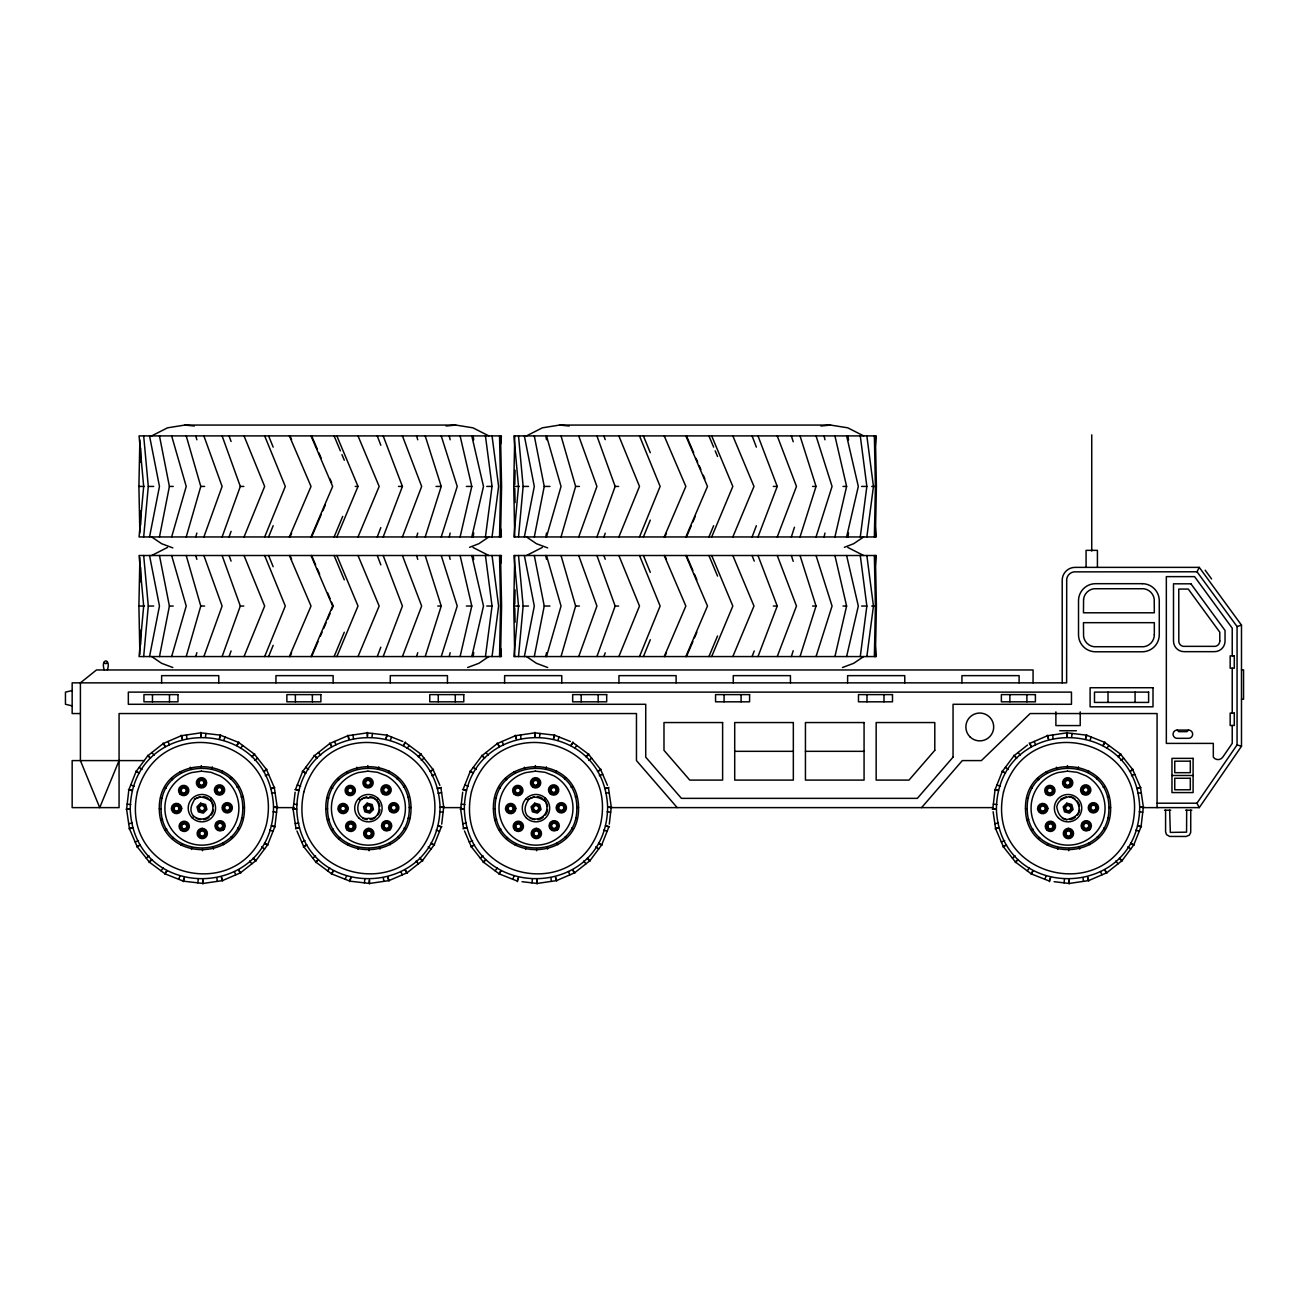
<?xml version="1.0" encoding="UTF-8"?>
<svg xmlns="http://www.w3.org/2000/svg" width="1309" height="1309" viewBox="0 0 1309 1309"><rect width="100%" height="100%" fill="white"/><g stroke="black" fill="none" stroke-linecap="round" stroke-linejoin="round"><path stroke-width="1.5" d="M139.85 532.91L138.901 486.424L139.85 439.939M140.423 462.175L140.701 448.022M139.883 654.549L138.901 606.034L139.883 557.536M140.423 581.785L140.701 567.631M499.547 536.952L500.562 486.424L499.547 435.897M500.562 536.952L501.576 486.424L500.562 435.897M499.547 656.562L500.562 606.034L499.547 555.507M500.562 656.562L501.576 606.034L500.562 555.507M514.748 536.952L513.733 486.424L514.748 435.897M514.797 484.395L515.075 470.258M514.748 656.562L513.733 606.034L514.748 555.507M514.797 604.022L515.075 589.868M874.363 536.952L875.394 486.424L874.363 435.897M875.394 536.952L876.408 486.424L875.394 435.897M874.363 656.562L875.394 606.034L874.363 555.507M875.394 656.562L876.408 606.034L875.394 555.507M143.679 536.952L148.293 486.424L143.679 435.897M143.679 656.562L148.293 606.034L143.679 555.507M500.676 443.98L501.412 435.897L139.065 435.897L143.679 486.424L139.065 536.952L501.412 536.952L500.676 528.869M500.676 563.59L501.412 555.507L139.065 555.507L143.679 606.034L139.065 656.562L501.412 656.562L500.676 648.479M518.511 536.952L523.125 486.424L518.511 435.897M518.511 656.562L523.125 606.034L518.511 555.507M875.132 448.022L876.245 435.897L513.897 435.897L518.511 486.424L513.897 536.952L876.245 536.952L875.132 524.827M875.132 567.631L876.245 555.507L513.897 555.507L518.511 606.034L513.897 656.562L876.245 656.562L875.132 644.437M128.806 790.211L126.646 808.782L130.229 809.207C134.14 903.145 272.387 901.132 273.548 807.113C269.621 713.16 131.391 715.189 130.229 809.207L126.106 809.273M159.305 808.782C157.947 753.526 244.21 752.25 244.456 807.538C245.83 862.795 159.551 864.055 159.305 808.782L161.04 808.766C159.714 755.735 242.492 754.524 242.738 807.555C244.047 860.586 161.269 861.797 161.04 808.766M205.48 737.049L205.906 733.465M197.872 882.855L198.281 879.272M274.955 826.11L277.132 807.522L273.548 807.113L277.655 807.048M295.114 792.207L293.167 808.782L296.75 809.207C300.677 903.145 438.908 901.132 440.069 807.113C436.159 713.16 297.912 715.189 296.75 809.207L292.643 809.273M325.843 808.782C324.468 753.526 410.748 752.25 410.993 807.538C412.368 862.795 326.088 864.055 325.843 808.782L327.561 808.766C326.252 755.735 409.03 754.524 409.259 807.555C410.584 860.586 327.806 861.797 327.561 808.766M372.018 737.049L372.427 733.465M364.409 882.855L364.818 879.272M441.722 824.114L443.653 807.522L440.069 807.113L444.193 807.048M462.682 792.207L460.735 808.782L464.319 809.207C468.229 903.145 606.476 901.132 607.638 807.113C603.727 713.16 465.48 715.189 464.319 809.207L460.212 809.273M493.411 808.782C492.037 753.526 578.3 752.25 578.545 807.538C579.92 862.795 493.657 864.055 493.411 808.782L495.129 808.766C493.82 755.735 576.598 754.524 576.827 807.555C578.153 860.586 495.358 861.797 495.129 808.766M539.57 737.049L539.995 733.465M531.961 882.855L532.387 879.272M609.29 824.114L611.221 807.522L607.638 807.113L611.761 807.048M994.987 790.211L992.811 808.782L996.394 809.207C1000.321 903.145 1138.552 901.132 1139.714 807.113C1135.803 713.16 997.556 715.189 996.394 809.207L992.287 809.273M1025.487 808.782C1024.113 753.526 1110.376 752.25 1110.621 807.538C1111.995 862.795 1025.732 864.055 1025.487 808.782L1027.205 808.766C1025.896 755.735 1108.674 754.524 1108.903 807.555C1110.228 860.586 1027.45 861.797 1027.205 808.766M1071.662 737.049L1072.071 733.465M1064.037 882.855L1064.462 879.272M1141.137 826.11L1143.297 807.522L1139.714 807.113L1143.837 807.048M473.171 536.952L473.694 532.91M485.443 536.952L492.037 486.424L485.443 435.897M473.171 656.562L473.694 652.52M492.037 536.952L498.614 486.424L492.037 435.897M485.443 656.562L492.037 606.034L485.443 555.507M492.037 656.562L498.614 606.034L492.037 555.507M847.987 536.952L848.527 532.91M860.275 536.952L866.853 486.424L860.275 435.897M866.853 536.952L873.447 486.424L866.853 435.897M860.275 656.562L866.853 606.034L860.275 555.507M866.853 656.562L873.447 606.034L866.853 555.507M104.262 669.963C100.204 657.952 111.429 657.952 107.354 669.963M107.354 662.239L106.585 663.581M210.978 800.977C206.462 798.375 201.128 795.038 194.714 799.079C192.325 803.857 188.643 808.995 192.816 815.327C202.731 824.932 218.194 814.378 211.044 800.928A8.77 8.77 0 0 1 213.351 806.475M368.238 798.015C354.068 795.25 354.444 821.577 368.762 818.321C382.817 820.743 382.31 794.792 368.271 798.015M545.068 800.977C540.568 798.375 535.234 795.038 528.803 799.079C526.202 803.497 522.995 808.978 526.922 815.327C536.854 824.948 552.283 814.362 545.149 800.928A8.77 8.77 0 0 1 547.44 806.475M1069.42 796.608C1064.561 797.966 1058.032 799.603 1056.756 806.835C1057.672 812.071 1059.652 818.027 1066.72 819.679C1071.695 818.256 1078.714 816.44 1079.172 809.404C1078.943 803.546 1076.178 798.605 1069.42 796.608A8.754 8.754 0 0 1 1074.967 798.866M149.537 536.952L159.469 486.424L149.537 435.897M159.469 536.952L169.401 486.424L159.469 435.897M149.537 656.562L159.469 606.034L149.537 555.507M159.469 656.562L169.401 606.034L159.469 555.507M524.369 536.952L534.301 486.424L524.369 435.897M534.301 536.952L544.233 486.424L534.301 435.897M545.755 536.952L546.524 533.058M524.369 656.562L534.301 606.034L524.369 555.507M534.301 656.562L544.233 606.034L534.301 555.507M545.755 656.562L546.524 652.684M449.249 536.952L450.149 533.058M460.097 536.952L471.796 486.424L460.097 435.897M471.796 536.952L483.496 486.424L471.796 435.897M449.249 656.562L450.149 652.684M460.097 656.562L471.796 606.034L460.097 555.507M471.796 656.562L483.496 606.034L471.796 555.507M824.065 536.952L824.965 533.058M834.913 536.952L846.612 486.424L834.913 435.897M846.612 536.952L858.311 486.424L846.612 435.897M834.913 656.562L846.612 606.034L834.913 555.507M846.612 656.562L858.311 606.034L846.612 555.507M183.342 881.644L184.356 877.652L183.015 881.006L165.638 874.101M191.474 849.443L191.883 847.774M211.878 768.547L212.303 766.878M220.419 734.676L219.421 738.669L220.746 735.314L238.14 742.219M349.879 881.644L350.877 877.652L349.552 881.006L332.159 874.101M357.995 849.443L358.421 847.774M378.416 768.547L378.825 766.878M386.957 734.676L385.942 738.669L387.284 735.314L402.812 741.483M517.448 881.644L518.446 877.652L517.12 881.006L499.727 874.101M525.563 849.443L525.989 847.774M545.968 768.547L546.393 766.878M554.525 734.676L553.511 738.669L554.852 735.314L570.364 741.483M1049.523 881.644L1050.522 877.652L1049.196 881.006L1031.803 874.101M1057.639 849.443L1058.065 847.774M1078.06 768.547L1078.469 766.878M1086.601 734.676L1085.586 738.669L1086.928 735.314L1104.305 742.219M171.643 536.952L186.222 486.424L171.643 435.897M186.222 536.952L200.784 486.424L186.222 435.897M195.745 536.952L196.874 533.058M171.643 656.562L186.222 606.034L171.643 555.507M186.222 656.562L200.784 606.034L186.222 555.507M195.745 656.562L196.874 652.684M546.475 536.952L561.037 486.424L546.475 435.897M561.037 536.952L575.616 486.424L561.037 435.897M546.475 656.562L561.037 606.034L546.475 555.507M561.037 656.562L575.616 606.034L561.037 555.507M416.54 536.952L417.767 533.058M425.212 536.952L441.231 486.424L425.212 435.897M441.231 536.952L457.234 486.424L441.231 435.897M416.54 656.562L417.767 652.684M425.212 656.562L441.231 606.034L425.212 555.507M441.231 656.562L457.234 606.034L441.231 555.507M791.356 536.952L794.448 527.232M800.028 536.952L816.047 486.424L800.028 435.897M816.047 536.952L832.066 486.424L816.047 435.897M791.356 656.562L793.205 650.737M800.028 656.562L816.047 606.034L800.028 555.507M816.047 656.562L832.066 606.034L816.047 555.507M203.877 536.952L222.105 486.424L203.877 435.897M222.105 536.952L240.316 486.424L222.105 435.897M229.059 536.952L231.088 531.339M203.877 656.562L222.105 606.034L203.877 555.507M222.105 656.562L240.316 606.034L222.105 555.507M229.059 656.562L231.088 650.949M578.709 536.952L596.92 486.424L578.709 435.897M596.92 536.952L615.148 486.424L596.92 435.897M603.891 536.952L605.233 533.205M578.709 656.562L596.92 606.034L578.709 555.507M596.92 656.562L615.148 606.034L596.92 555.507M603.891 656.562L605.233 652.815M377.254 536.952L380.821 527.592M383.177 536.952L402.419 486.424L383.177 435.897M402.419 536.952L421.662 486.424L402.419 435.897M377.254 656.562L380.821 647.202M383.177 656.562L402.419 606.034L383.177 555.507M402.419 656.562L421.662 606.034L402.419 555.507M752.086 536.952L756.357 525.727M757.993 536.952L777.235 486.424L757.993 435.897M777.235 536.952L796.477 486.424L777.235 435.897M752.086 656.562L754.229 650.949M757.993 656.562L777.235 606.034L757.993 555.507M777.235 656.562L796.477 606.034L777.235 555.507M135.94 771.901L129.035 789.294L132.389 790.62L128.413 789.622M223.757 740.403L225.099 737.049M178.679 879.272L180.004 875.917M267.821 844.42L274.726 827.026L271.372 825.684L275.365 826.699M302.477 771.901L295.572 789.294L298.927 790.62L294.934 789.622M390.295 740.403L391.62 737.049M345.2 879.272L346.541 875.917M434.359 844.42L441.264 827.026L437.91 825.684L441.902 826.699M470.046 771.901L463.141 789.294L466.495 790.62L462.502 789.622M557.863 740.403L559.188 737.049M512.768 879.272L514.093 875.917M601.911 844.42L608.816 827.026L605.462 825.684L609.454 826.699M1002.121 771.901L995.216 789.294L998.571 790.62L994.578 789.622M1089.939 740.403L1091.264 737.049M1044.844 879.272L1046.186 875.917M1133.987 844.42L1140.908 827.026L1137.554 825.684L1141.53 826.699M244.03 536.952L264.663 486.424L244.03 435.897M264.663 536.952L285.297 486.424L264.663 435.897M268.59 536.952L273.172 525.727M244.03 656.562L264.663 606.034L244.03 555.507M264.663 656.562L285.297 606.034L264.663 555.507M268.59 656.562L273.172 645.337M618.862 536.952L639.496 486.424L618.862 435.897M639.496 536.952L660.129 486.424L639.496 435.897M643.406 536.952L650.295 520.098M618.862 656.562L639.496 606.034L618.862 555.507M639.496 656.562L660.129 606.034L639.496 555.507M643.406 656.562L650.295 639.725M119.07 760.594L99.729 807.62L80.405 760.594L80.405 682.856L96.473 669.963L1033.063 669.963L1033.063 682.856M334.106 536.952L342.729 516.368M336.855 536.952L358.012 486.424L336.855 435.897M358.012 536.952L379.168 486.424L358.012 435.897M334.106 656.562L344.283 632.231M336.855 656.562L358.012 606.034L336.855 555.507M358.012 656.562L379.168 606.034L358.012 555.507M708.922 536.952L713.634 525.727M711.671 536.952L732.827 486.424L711.671 435.897M732.827 536.952L753.984 486.424L732.827 435.897M708.922 656.562L717.545 635.978M711.671 656.562L732.827 606.034L711.671 555.507M732.827 656.562L753.984 606.034L732.827 555.507M289.387 536.952L311.018 486.424L289.387 435.897M289.993 536.952L291.596 533.205M311.018 536.952L332.65 486.424L311.018 435.897M311.624 536.952L321.245 514.486M322.848 510.755L325.254 505.127M289.387 656.562L311.018 606.034L289.387 555.507M289.993 656.562L291.596 652.815M311.018 656.562L332.65 606.034L311.018 555.507M311.624 656.562L318.038 641.59M320.443 635.978L322.047 632.231M323.65 628.5L326.056 622.871M327.643 619.141L330.048 613.528M331.652 609.781L333.255 606.034L331.652 602.287M664.219 536.952L685.851 486.424L664.219 435.897M664.825 536.952L666.428 533.205M685.851 536.952L707.482 486.424L685.851 435.897M686.456 536.952L691.267 525.727M692.87 521.98L695.259 516.368M664.219 656.562L685.851 606.034L664.219 555.507M664.825 656.562L666.428 652.815M685.851 656.562L707.482 606.034L685.851 555.507M686.456 656.562L692.87 641.59M694.474 637.843L696.863 632.231M80.405 713.552L72.159 713.552L72.159 682.856L1066.622 682.856L1066.704 579.151A8.459 8.459 0 0 1 1073.985 571.869L1197.031 571.788L1199.273 567.37L1241.488 625.113L1241.488 746.277L1199.273 807.62L1142.855 807.62M172.412 808.586L174.424 804.986L178.548 804.92L180.658 808.471L178.646 812.071L174.522 812.136L172.412 808.586L173.786 808.569L175.193 810.926L177.942 810.893L179.284 808.487L177.877 806.131L175.128 806.164L173.786 808.569M174.522 812.136L175.193 810.926M177.877 806.131L178.548 804.92M164.95 874.33L166.963 870.747L164.803 873.643L149.799 862.467M181.133 845.336L181.984 843.83M221.794 772.49L222.628 770.985M238.811 741.99L236.798 745.574L238.958 742.678L253.962 753.853M223.103 807.849L225.115 804.25L229.239 804.184L231.349 807.735L229.337 811.335L225.213 811.384L223.103 807.849L224.379 807.833L225.835 810.271L228.682 810.238L230.073 807.751L228.617 805.297L225.77 805.346L224.379 807.833M225.213 811.384L225.835 810.271M228.617 805.297L229.239 804.184M338.949 808.586L340.962 804.986L345.085 804.92L347.196 808.471L345.183 812.071L341.06 812.136L338.949 808.586L340.324 808.569L341.731 810.926L344.48 810.893L345.821 808.487L344.414 806.131L341.665 806.164L340.324 808.569M341.06 812.136L341.731 810.926M344.414 806.131L345.085 804.92M331.488 874.33L333.5 870.747L331.341 873.643L316.336 862.467M347.67 845.336L348.505 843.83M388.315 772.49L389.166 770.985M405.348 741.99L403.336 745.574L405.495 742.678L420.5 753.853M389.64 807.849L391.653 804.25L395.776 804.184L397.887 807.735L395.874 811.335L391.751 811.384L389.64 807.849L390.916 807.833L392.373 810.271L395.22 810.238L396.611 807.751L395.154 805.297L392.307 805.346L390.916 807.833M391.751 811.384L392.373 810.271M395.154 805.297L395.776 804.184M506.518 808.586L508.514 804.986L512.637 804.92L514.764 808.471L512.752 812.071L508.628 812.136L506.518 808.586L507.892 808.569L509.299 810.926L512.048 810.893L513.39 808.487L511.983 806.131L509.217 806.164L507.892 808.569M508.628 812.136L509.299 810.926M511.983 806.131L512.637 804.92M499.056 874.33L501.052 870.747L498.909 873.643L483.905 862.467M515.239 845.336L516.073 843.83M555.883 772.49L556.718 770.985M572.9 741.99L570.904 745.574L573.047 742.678L588.068 753.853M557.192 807.849L559.205 804.25L563.328 804.184L565.455 807.735L563.443 811.335L559.319 811.384L557.192 807.849L558.468 807.833L559.941 810.271L562.788 810.238L564.179 807.751L562.706 805.297L559.859 805.346L558.468 807.833M559.319 811.384L559.941 810.271M562.706 805.297L563.328 804.184M1038.593 808.586L1040.606 804.986L1044.729 804.92L1046.84 808.471L1044.827 812.071L1040.704 812.136L1038.593 808.586L1039.968 808.569L1041.375 810.926L1044.124 810.893L1045.466 808.487L1044.058 806.131L1041.309 806.164L1039.968 808.569M1040.704 812.136L1041.375 810.926M1044.058 806.131L1044.729 804.92M1031.132 874.33L1033.145 870.747L1030.985 873.643L1015.98 862.467M1047.315 845.336L1048.149 843.83M1087.959 772.49L1088.81 770.985M1104.976 741.99L1102.98 745.574L1105.14 742.678L1120.144 753.853M1089.284 807.849L1091.281 804.25L1095.42 804.184L1097.531 807.735L1095.518 811.335L1091.395 811.384L1089.284 807.849L1090.561 807.833L1092.017 810.271L1094.864 810.238L1096.255 807.751L1094.799 805.297L1091.935 805.346L1090.561 807.833M1091.395 811.384L1092.017 810.271M1094.799 805.297L1095.42 804.184M179.578 790.505L181.64 786.922L185.763 786.922L187.825 790.505L185.763 794.072L181.64 794.072L179.578 790.505L180.92 790.505L182.311 788.1L185.093 788.1L186.483 790.505L185.093 792.91L182.311 792.91L180.92 790.505M181.64 794.072L182.311 792.91M185.093 788.1L185.763 786.922M197.381 782.815L199.443 779.248L203.582 779.248L205.644 782.815L203.582 786.382L199.443 786.382L197.381 782.815L198.788 782.815L200.146 780.459L202.879 780.459L204.237 782.815L202.879 785.171L200.146 785.171L198.788 782.815M199.443 786.382L200.146 785.171M202.879 780.459L203.582 779.248M180.102 826.339L182.164 822.772L186.287 822.772L188.349 826.339L186.287 829.922L182.164 829.922L180.102 826.339L181.476 826.339L182.851 828.712L185.6 828.712L186.958 826.339L185.6 823.966L182.851 823.966L181.476 826.339M182.164 829.922L182.851 828.712M185.6 823.966L186.287 822.772M215.412 789.981L217.474 786.398L221.597 786.398L223.675 789.981L221.597 793.549L217.474 793.549L215.412 789.981L216.803 789.981L218.178 787.609L220.91 787.609L222.285 789.981L220.91 792.354L218.178 792.354L216.803 789.981M217.474 793.549L218.178 792.354M220.91 787.609L221.597 786.398M198.134 833.506L200.195 829.939L204.319 829.939L206.38 833.506L204.319 837.073L200.195 837.073L198.134 833.506L199.443 833.506L200.85 831.068L203.664 831.068L205.071 833.506L203.664 835.944L200.85 835.944L199.443 833.506M200.195 837.073L200.85 835.944M203.664 831.068L204.319 829.939M215.936 825.815L217.998 822.248L222.137 822.248L224.199 825.815L222.137 829.382L217.998 829.382L215.936 825.815L217.229 825.815L218.652 823.361L221.483 823.361L222.906 825.815L221.483 828.286L218.652 828.286L217.229 825.815M217.998 829.382L218.652 828.286M221.483 823.361L222.137 822.248M346.1 790.505L348.178 786.922L352.301 786.922L354.363 790.505L352.301 794.072L348.178 794.072L346.1 790.505L347.458 790.505L348.849 788.1L351.63 788.1L353.021 790.505L351.63 792.91L348.849 792.91L347.458 790.505M348.178 794.072L348.849 792.91M351.63 788.1L352.301 786.922M363.918 782.815L365.98 779.248L370.103 779.248L372.165 782.815L370.103 786.382L365.98 786.382L363.918 782.815L365.326 782.815L366.684 780.459L369.4 780.459L370.774 782.815L369.4 785.171L366.684 785.171L365.326 782.815M365.98 786.382L366.684 785.171M369.4 780.459L370.103 779.248M346.64 826.339L348.701 822.772L352.825 822.772L354.886 826.339L352.825 829.922L348.701 829.922L346.64 826.339L348.014 826.339L349.388 828.712L352.121 828.712L353.495 826.339L352.121 823.966L349.388 823.966L348.014 826.339M348.701 829.922L349.388 828.712M352.121 823.966L352.825 822.772M381.95 789.981L384.012 786.398L388.135 786.398L390.197 789.981L388.135 793.549L384.012 793.549L381.95 789.981L383.341 789.981L384.699 787.609L387.448 787.609L388.822 789.981L387.448 792.354L384.699 792.354L383.341 789.981M384.012 793.549L384.699 792.354M387.448 787.609L388.135 786.398M364.655 833.506L366.733 829.939L370.856 829.939L372.918 833.506L370.856 837.073L366.733 837.073L364.655 833.506L365.98 833.506L367.387 831.068L370.185 831.068L371.592 833.506L370.185 835.944L367.387 835.944L365.98 833.506M366.733 837.073L367.387 835.944M370.185 831.068L370.856 829.939M382.473 825.815L384.535 822.248L388.658 822.248L390.72 825.815L388.658 829.382L384.535 829.382L382.473 825.815L383.75 825.815L385.173 823.361L388.02 823.361L389.444 825.815L388.02 828.286L385.173 828.286L383.75 825.815M384.535 829.382L385.173 828.286M388.02 823.361L388.658 822.248M513.668 790.505L515.73 786.922L519.853 786.922L521.915 790.505L519.853 794.072L515.73 794.072L513.668 790.505L515.01 790.505L516.401 788.1L519.182 788.1L520.573 790.505L519.182 792.91L516.401 792.91L515.01 790.505M515.73 794.072L516.401 792.91M519.182 788.1L519.853 786.922M531.487 782.815L533.548 779.248L537.672 779.248L539.733 782.815L537.672 786.382L533.548 786.382L531.487 782.815L532.894 782.815L534.252 780.459L536.968 780.459L538.326 782.815L536.968 785.171L534.252 785.171L532.894 782.815M533.548 786.382L534.252 785.171M536.968 780.459L537.672 779.248M514.192 826.339L516.253 822.772L520.377 822.772L522.438 826.339L520.377 829.922L516.253 829.922L514.192 826.339L515.582 826.339L516.957 828.712L519.689 828.712L521.064 826.339L519.689 823.966L516.957 823.966L515.582 826.339M516.253 829.922L516.957 828.712M519.689 823.966L520.377 822.772M549.518 789.981L551.58 786.398L555.703 786.398L557.765 789.981L555.703 793.549L551.58 793.549L549.518 789.981L550.893 789.981L552.267 787.609L555.016 787.609L556.374 789.981L555.016 792.354L552.267 792.354L550.893 789.981M551.58 793.549L552.267 792.354M555.016 787.609L555.703 786.398M532.223 833.506L534.285 829.939L538.408 829.939L540.47 833.506L538.408 837.073L534.285 837.073L532.223 833.506L533.532 833.506L534.939 831.068L537.754 831.068L539.161 833.506L537.754 835.944L534.939 835.944L533.532 833.506M534.285 837.073L534.939 835.944M537.754 831.068L538.408 829.939M550.042 825.815L552.103 822.248L556.227 822.248L558.288 825.815L556.227 829.382L552.103 829.382L550.042 825.815L551.318 825.815L552.742 823.361L555.589 823.361L557.012 825.815L555.589 828.286L552.742 828.286L551.318 825.815M552.103 829.382L552.742 828.286M555.589 823.361L556.227 822.248M1045.744 790.505L1047.805 786.922L1051.929 786.922L1054.007 790.505L1051.929 794.072L1047.805 794.072L1045.744 790.505L1047.085 790.505L1048.476 788.1L1051.258 788.1L1052.649 790.505L1051.258 792.91L1048.476 792.91L1047.085 790.505M1047.805 794.072L1048.476 792.91M1051.258 788.1L1051.929 786.922M1063.562 782.815L1065.624 779.248L1069.748 779.248L1071.809 782.815L1069.748 786.382L1065.624 786.382L1063.562 782.815L1064.97 782.815L1066.328 780.459L1069.044 780.459L1070.402 782.815L1069.044 785.171L1066.328 785.171L1064.97 782.815M1065.624 786.382L1066.328 785.171M1069.044 780.459L1069.748 779.248M1046.267 826.339L1048.329 822.772L1052.469 822.772L1054.53 826.339L1052.469 829.922L1048.329 829.922L1046.267 826.339L1047.658 826.339L1049.033 828.712L1051.765 828.712L1053.14 826.339L1051.765 823.966L1049.033 823.966L1047.658 826.339M1048.329 829.922L1049.033 828.712M1051.765 823.966L1052.469 822.772M1081.594 789.981L1083.656 786.398L1087.779 786.398L1089.841 789.981L1087.779 793.549L1083.656 793.549L1081.594 789.981L1082.968 789.981L1084.343 787.609L1087.092 787.609L1088.45 789.981L1087.092 792.354L1084.343 792.354L1082.968 789.981M1083.656 793.549L1084.343 792.354M1087.092 787.609L1087.779 786.398M1064.299 833.506L1066.36 829.939L1070.484 829.939L1072.562 833.506L1070.484 837.073L1066.36 837.073L1064.299 833.506L1065.624 833.506L1067.031 831.068L1069.829 831.068L1071.237 833.506L1069.829 835.944L1067.031 835.944L1065.624 833.506M1066.36 837.073L1067.031 835.944M1069.829 831.068L1070.484 829.939M1082.118 825.815L1084.179 822.248L1088.303 822.248L1090.364 825.815L1088.303 829.382L1084.179 829.382L1082.118 825.815L1083.394 825.815L1084.817 823.361L1087.664 823.361L1089.088 825.815L1087.664 828.286L1084.817 828.286L1083.394 825.815M1084.179 829.382L1084.817 828.286M1087.664 823.361L1088.303 822.248M1157.074 803.202L1196.95 803.202L1237.07 744.903L1237.07 626.553L1197.031 571.788M147.573 756.078L136.414 771.083L139.294 773.243L135.711 771.23M240.561 748.372L242.705 745.476M161.056 870.845L163.216 867.949M314.111 756.078L302.935 771.083L305.831 773.243L302.232 771.23M256.188 860.242L267.363 845.238L264.467 843.078L268.067 845.09M407.083 748.372L409.242 745.476M327.594 870.845L329.737 867.949M481.679 756.078L470.504 771.083L473.4 773.243L469.8 771.23M422.725 860.242L433.901 845.238L431.005 843.078L434.588 845.09M574.651 748.372L576.811 745.476M495.146 870.845L497.305 867.949M590.294 860.242L601.453 845.238L598.557 843.078L602.156 845.09M1013.755 756.078L1002.579 771.083L1005.476 773.243L1001.876 771.23M1106.727 748.372L1108.887 745.476M1027.238 870.845L1029.381 867.949M1122.369 860.242L1133.529 845.238L1130.632 843.078L1134.232 845.09M223.708 829.464L224.526 828.401A5.154 5.154 0 0 0 216.427 822.167L215.609 823.246A5.154 5.154 0 0 0 222.645 830.282L223.708 829.464L222.645 830.282M390.246 829.464L391.064 828.401A5.154 5.154 0 0 0 382.948 822.167L382.13 823.246A5.154 5.154 0 0 0 389.182 830.282L390.246 829.464L389.182 830.282M557.814 829.464L558.632 828.401A5.154 5.154 0 0 0 550.516 822.167L549.698 823.246A5.154 5.154 0 0 0 556.734 830.282L557.814 829.464L556.734 830.282M1089.89 829.464L1090.708 828.401A5.154 5.154 0 0 0 1082.592 822.167L1081.774 823.246A5.154 5.154 0 0 0 1088.826 830.282L1089.89 829.464L1088.826 830.282M921.585 807.62L962.311 760.594L981.39 760.594L1030.118 713.552L1157.074 713.552L1157.074 807.62M149.095 862.516L151.959 859.571L149.128 861.813L137.527 847.136M172.215 838.709L173.426 837.465M192.341 817.994A13.712 13.712 0 0 1 198.15 794.972A13.712 13.712 0 0 1 215.183 811.515A13.712 13.712 0 0 1 192.341 817.994L193.748 816.538M210.029 799.783L211.436 798.326M230.351 778.855L231.546 777.611M254.682 753.788L251.819 756.749L254.65 754.508L266.251 769.185M315.616 862.516L318.496 859.571L315.665 861.813L304.048 847.136M338.753 838.709L339.947 837.465M376.55 799.783L377.974 798.326M396.872 778.855L398.083 777.611M421.203 753.788L418.34 756.749L421.171 754.508L432.772 769.185M483.185 862.516L486.048 859.571L483.217 861.813L471.616 847.136M506.321 838.709L507.516 837.465M544.119 799.783L545.526 798.326M564.441 778.855L565.635 777.611M588.772 753.788L585.908 756.749L588.739 754.508L600.34 769.185M1015.26 862.516L1018.124 859.571L1015.293 861.813L1003.692 847.136M1038.397 838.709L1039.591 837.465M1096.517 778.855L1097.711 777.611M1120.848 753.788L1117.984 756.749L1120.815 754.508L1132.416 769.185M197.954 807.097L200.866 804.168L204.875 805.215L205.955 809.207L203.042 812.153L199.05 811.089L197.954 807.097L199.181 807.424L199.933 810.189L202.715 810.926L204.728 808.897L203.975 806.131L201.21 805.395L199.181 807.424M199.05 811.089L199.933 810.189M203.975 806.131L204.875 805.215M364.491 807.097L367.404 804.168L371.412 805.215L372.492 809.207L369.58 812.153L365.571 811.089L364.491 807.097L365.718 807.424L366.471 810.189L369.236 810.926L371.265 808.897L370.512 806.131L367.731 805.395L365.718 807.424M365.571 811.089L366.471 810.189M370.512 806.131L371.412 805.215M532.059 807.097L534.972 804.168L538.964 805.215L540.061 809.207L537.148 812.153L533.139 811.089L532.059 807.097L533.287 807.424L534.039 810.189L536.805 810.926L538.833 808.897L538.081 806.131L535.299 805.395L533.287 807.424M533.139 811.089L534.039 810.189M538.081 806.131L538.964 805.215M1064.135 807.097L1067.048 804.168L1071.057 805.215L1072.136 809.207L1069.224 812.153L1065.215 811.089L1064.135 807.097L1065.362 807.424L1066.115 810.189L1068.88 810.926L1070.909 808.897L1070.157 806.131L1067.375 805.395L1065.362 807.424M1065.215 811.089L1066.115 810.189M1070.157 806.131L1071.057 805.215M1188.539 730.078L1186.952 731.666L1178.771 731.666L1177.2 730.078A4.123 4.123 0 0 0 1173.06 734.202A4.123 4.123 0 0 0 1177.2 738.325L1188.539 738.325A4.123 4.123 0 0 0 1192.663 734.202A4.123 4.123 0 0 0 1188.539 730.078L1177.2 730.078M162.905 743.79L148.228 755.408L150.47 758.238L147.524 755.358M194.697 799.063L200.195 796.706M254.715 760.414L257.546 758.173M146.232 858.148L149.062 855.906M329.443 743.79L314.765 755.408L317.007 758.238L314.045 755.358M240.856 872.53L255.533 860.913L253.292 858.082L256.253 860.962M421.253 760.414L424.083 758.173M312.753 858.148L315.584 855.906M497.011 743.79L482.334 755.408L484.575 758.238L481.614 755.358M407.394 872.53L422.071 860.913L419.829 858.082L422.774 860.962M528.803 799.063L534.285 796.706M588.805 760.414L591.635 758.173M480.321 858.148L483.152 855.906M574.962 872.53L589.623 860.913L587.397 858.082L590.343 860.962M1027.516 745.034L1014.41 755.408L1016.651 758.238L1013.69 755.358M1060.879 799.063L1066.377 796.706M1120.88 760.414L1123.711 758.173M1012.397 858.148L1015.228 855.906M1107.038 872.53L1121.715 860.913L1119.473 858.082L1122.418 860.962M488.813 536.952L478.881 543.693L469.571 547.309M488.813 656.562L478.881 663.303L467.657 667.508M361.251 799.079L366.733 796.674M863.645 536.952L853.713 543.693L844.387 547.309M863.645 656.562L853.713 663.303L842.472 667.508M151.664 435.897L167.519 427.83L184.749 425.065L455.745 425.065L472.958 427.83L488.813 435.897M151.664 555.507L167.519 547.44M526.496 435.897L542.351 427.83L559.565 425.065L830.561 425.065L847.79 427.83L863.645 435.897M526.496 555.507L542.351 547.44M136.823 847.005L140.358 844.894L137.036 846.334L129.624 829.153M165.327 829.988L166.799 829.104M236.962 787.216L238.434 786.333M266.954 769.316L263.42 771.426L266.725 769.987L274.137 787.167M303.344 847.005L306.879 844.894L303.573 846.334L296.947 830.986M331.864 829.988L333.337 829.104M403.499 787.216L404.972 786.333M433.475 769.316L429.941 771.426L433.263 769.987L439.873 785.335M470.913 847.005L474.447 844.894L471.125 846.334L464.515 830.986M499.416 829.988L500.905 829.104M571.051 787.216L572.54 786.333M601.044 769.316L597.509 771.426L600.831 769.987L607.441 785.335M1002.989 847.005L1006.523 844.894L1003.218 846.334L995.805 829.153M1031.508 829.988L1032.981 829.104M1103.127 787.216L1104.616 786.333M1133.119 769.316L1129.585 771.426L1132.907 769.987L1140.319 787.167M180.887 735.903L163.723 743.316L165.147 746.621L163.036 743.087M347.425 735.903L330.244 743.316L331.684 746.621L329.573 743.087M265.269 775.713L268.59 774.29M135.187 842.031L138.492 840.607M514.993 735.903L497.813 743.316L499.236 746.621L497.125 743.087M431.806 775.713L435.112 774.29M301.724 842.031L305.03 840.607M222.874 880.417L240.054 873.005L238.614 869.7L240.725 873.234M599.358 775.713L602.68 774.29M469.276 842.031L472.598 840.607M389.411 880.417L406.575 873.005L405.152 869.7L407.263 873.234M556.963 880.417L574.144 873.005L572.72 869.7L574.831 873.234M1047.069 735.903L1029.888 743.316L1031.328 746.621L1029.218 743.087M1131.451 775.713L1134.756 774.29M1001.352 842.031L1004.674 840.607M1089.055 880.417L1106.22 873.005L1104.796 869.7L1106.907 873.234M1237.07 626.553L1241.488 625.113M128.986 828.842L132.945 827.713L129.362 828.237L126.662 809.731M160.925 819.778L162.578 819.303M241.183 797.001L242.836 796.543M274.792 787.478L270.832 788.607L274.399 788.083L277.115 806.589M295.507 828.842L299.466 827.713L295.899 828.237L293.183 809.731M327.463 819.778L329.115 819.303M407.721 797.001L409.373 796.543M441.313 787.478L437.353 788.607L440.937 788.083L443.653 806.589M463.075 828.842L467.035 827.713L463.468 828.237L460.752 809.731M495.015 819.778L496.684 819.303M575.289 797.001L576.942 796.543M608.881 787.478L604.922 788.607L608.489 788.083L611.205 806.589M995.151 828.842L999.111 827.713L995.544 828.237L993.122 811.711M1027.107 819.778L1028.759 819.303M1107.365 797.001L1109.018 796.543M1140.957 787.478L1136.997 788.607L1140.581 788.083L1143.281 806.589M72.159 690.53L65.45 692.15L65.45 704.258L72.159 705.878M446.091 425.998L455.745 425.065M820.923 425.998L830.561 425.065M200.31 732.925L181.804 735.642L182.327 739.209L181.198 735.249M366.847 732.925L348.325 735.642L348.849 739.209L347.736 735.249M534.399 732.925L515.893 735.642L516.417 739.209L515.288 735.249M271.503 793.221L275.07 792.698M128.691 823.623L132.258 823.099M438.04 793.221L441.608 792.698M295.229 823.623L298.796 823.099M605.609 793.221L609.176 792.698M1066.491 732.925L1047.969 735.642L1048.493 739.209L1047.38 735.249M462.781 823.623L466.364 823.099M203.451 883.395L221.974 880.679L221.45 877.112L222.563 881.072M369.989 883.395L388.495 880.679L387.971 877.112L389.1 881.072M1137.685 793.221L1141.252 792.698M537.557 883.395L556.063 880.679L555.54 877.112L556.669 881.072M994.856 823.623L998.44 823.099M1069.633 883.395L1088.139 880.679L1087.615 877.112L1088.744 881.072M179.284 808.487L180.658 808.471M230.073 807.751L231.349 807.735M242.738 807.555L244.456 807.538M345.821 808.487L347.196 808.471M396.611 807.751L397.887 807.735M409.259 807.555L410.993 807.538M513.39 808.487L514.764 808.471M564.179 807.751L565.455 807.735M576.827 807.555L578.545 807.538M1045.466 808.487L1046.84 808.471M1096.255 807.751L1097.531 807.735M1108.903 807.555L1110.621 807.538M138.901 486.424L144.432 486.424M148.293 486.424L153.693 486.424M169.401 486.424L173.23 486.424M200.784 486.424L204.613 486.424M240.316 486.424L243.801 486.424M355.263 486.424L358.012 486.424M398.476 486.424L402.419 486.424M436.028 486.424L441.231 486.424M466.364 486.424L471.796 486.424M486.768 486.424L492.037 486.424M513.733 486.424L519.248 486.424M523.125 486.424L528.525 486.424M544.233 486.424L549.96 486.424M575.616 486.424L579.429 486.424M615.148 486.424L618.633 486.424M773.308 486.424L777.235 486.424M812.578 486.424L816.047 486.424M842.996 486.424L846.612 486.424M861.6 486.424L866.853 486.424M871.712 486.424L875.394 486.424M1199.273 567.37L1075.098 567.37A12.894 12.894 0 0 0 1062.204 580.263L1062.204 682.856M138.901 606.034L144.432 606.034M148.293 606.034L153.693 606.034M169.401 606.034L173.23 606.034M200.784 606.034L204.613 606.034M240.316 606.034L243.801 606.034M437.762 606.034L441.231 606.034M466.364 606.034L471.796 606.034M486.768 606.034L492.037 606.034M513.733 606.034L519.248 606.034M523.125 606.034L528.525 606.034M544.233 606.034L549.96 606.034M575.616 606.034L579.429 606.034M615.148 606.034L618.633 606.034M773.308 606.034L777.235 606.034M812.578 606.034L816.047 606.034M842.996 606.034L846.612 606.034M861.6 606.034L866.853 606.034M871.712 606.034L875.394 606.034M1241.488 669.864L1243.55 669.864L1243.55 699.251L1241.488 699.251M1059.717 730.733L1076.391 730.733M734.709 751.333L793.336 751.333M805.444 751.333L864.071 751.333M144.301 760.594L72.159 760.594L72.159 807.62L119.07 807.62L119.07 713.552L636.469 713.552L636.469 760.594L677.195 807.62M1171.964 775.484L1193.104 775.484M204.237 782.815L205.644 782.815M370.774 782.815L372.165 782.815M538.326 782.815L539.733 782.815M1070.402 782.815L1071.809 782.815M222.285 789.981L223.675 789.981M388.822 789.981L390.197 789.981M556.374 789.981L557.765 789.981M1088.45 789.981L1089.841 789.981M186.483 790.505L187.825 790.505M353.021 790.505L354.363 790.505M520.573 790.505L521.915 790.505M1052.649 790.505L1054.007 790.505M276.019 807.62L294.23 807.62M443.227 807.62L461.423 807.62M610.174 807.62L992.631 807.62M1164.519 810.206L1170.721 810.206M1185.627 810.206L1191.812 810.206M222.906 825.815L224.199 825.815M389.444 825.815L390.72 825.815M557.012 825.815L558.288 825.815M1089.088 825.815L1090.364 825.815M186.958 826.339L188.349 826.339M353.495 826.339L354.886 826.339M521.064 826.339L522.438 826.339M1053.14 826.339L1054.53 826.339M205.071 833.506L206.38 833.506M371.592 833.506L372.918 833.506M539.161 833.506L540.47 833.506M1071.237 833.506L1072.562 833.506M559.565 425.065L569.219 425.998M184.749 425.065L194.386 425.998M1086.012 735.085L1067.424 732.909L1067.015 736.509L1066.95 732.385M553.936 735.085L535.348 732.909L534.923 736.509L534.874 732.385M1139.174 811.76L1142.757 812.169M993.351 804.151L996.934 804.56M386.368 735.085L367.78 732.909L367.371 736.509L367.305 732.385M1066.72 819.663L1062.368 818.37M219.83 735.085L201.259 732.909L200.833 736.509L200.768 732.385M607.098 811.76L610.681 812.169M461.275 804.151L464.859 804.56M1054.089 881.693L1068.684 883.395L1069.109 879.812L1069.175 883.935M439.529 811.76L443.113 812.169M293.723 804.151L297.307 804.56M272.992 811.76L276.592 812.169M127.186 804.151L130.769 804.56M200.539 819.663L196.186 818.37M522.013 881.693L536.608 883.395L537.034 879.812L537.083 883.935M350.468 881.235L369.04 883.395L369.465 879.812L369.531 883.935M183.931 881.235L202.519 883.395L202.928 879.812L202.993 883.935M534.628 819.679L530.21 818.305M367.076 819.679L362.724 818.37M1026.78 797.737L1028.449 798.163M1107.676 818.158L1109.345 818.583M494.704 797.737L496.373 798.163M575.584 818.158L577.269 818.583M327.135 797.737L328.804 798.163M408.032 818.158L409.701 818.583M160.598 797.737L162.267 798.163M241.494 818.158L243.163 818.583M1070.909 808.897L1072.136 809.207M538.833 808.897L540.061 809.207M371.265 808.897L372.492 809.207M204.728 808.897L205.955 809.207M547.669 547.898L536.428 543.693L526.496 536.952M172.837 547.898L161.596 543.693L151.664 536.952M547.669 667.508L536.428 663.303L526.496 656.562M172.837 667.508L161.596 663.303L151.664 656.562M1237.07 744.903L1241.488 746.277M847.79 547.44L863.645 555.507M472.958 547.44L488.813 555.507M1135.819 830.037L1139.174 831.379M996.934 784.942L1000.289 786.284M603.744 830.037L607.098 831.379M464.859 784.942L468.213 786.284M436.175 830.037L439.529 831.379M297.307 784.942L300.661 786.284M269.638 830.037L272.992 831.379M130.769 784.942L134.123 786.284M105.407 663.728L104.262 662.239M1030.887 787.413L1032.376 788.247M1103.732 828.073L1105.238 828.908M498.794 787.413L500.3 788.247M571.657 828.073L573.162 828.908M331.242 787.413L332.748 788.247M404.088 828.073L405.594 828.908M164.705 787.413L166.21 788.247M237.567 828.073L239.056 828.908M1127.851 846.825L1130.747 848.985M1005.377 767.336L1008.274 769.479M595.775 846.825L598.671 848.985M473.302 767.336L476.198 769.479M428.207 846.825L431.103 848.985M305.733 767.336L308.629 769.479M261.669 846.825L264.565 848.985M139.196 767.336L142.092 769.479M1037.513 778.495L1038.757 779.706M1097.367 836.615L1098.595 837.825M505.438 778.495L506.665 779.706M526.153 798.605L527.592 800.012M565.292 836.615L566.519 837.825M337.869 778.495L339.113 779.706M358.584 798.605L360.04 800.012M397.723 836.615L398.967 837.825M171.348 778.495L172.575 779.706M231.186 836.615L232.429 837.825M1115.808 860.995L1118.033 863.825M1018.075 752.495L1020.316 755.326M583.716 860.995L585.957 863.825M485.999 752.495L488.241 755.326M416.164 860.995L418.405 863.825M318.431 752.495L320.672 755.326M249.626 860.995L251.868 863.825M151.909 752.495L154.135 755.326M1205.18 570.2L1211.594 578.971M1091.281 804.25L1091.935 805.346M1094.864 810.238L1095.518 811.335M1046.235 771.606L1047.118 773.079M1089.006 843.241L1089.89 844.714M1040.606 804.986L1041.309 806.164M1044.124 810.893L1044.827 812.071M559.205 804.25L559.859 805.346M562.788 810.238L563.443 811.335M514.159 771.606L515.042 773.079M556.914 843.241L557.798 844.714M508.514 804.986L509.217 806.164M512.048 810.893L512.752 812.071M391.653 804.25L392.307 805.346M395.22 810.238L395.874 811.335M346.59 771.606L347.474 773.079M389.362 843.241L390.246 844.714M340.962 804.986L341.665 806.164M344.48 810.893L345.183 812.071M225.115 804.25L225.77 805.346M228.682 810.238L229.337 811.335M180.053 771.606L180.937 773.079M222.825 843.241L223.708 844.714M174.424 804.986L175.128 806.164M177.942 810.893L178.646 812.071M1083.656 786.398L1084.343 787.609M1087.092 792.354L1087.779 793.549M1065.624 779.248L1066.328 780.459M1069.044 785.171L1069.748 786.382M1084.179 822.248L1084.817 823.361M1087.664 828.286L1088.303 829.382M1047.805 786.922L1048.476 788.1M1051.258 792.91L1051.929 794.072M1066.36 829.939L1067.031 831.068M1069.829 835.944L1070.484 837.073M1048.329 822.772L1049.033 823.966M1051.765 828.712L1052.469 829.922M551.58 786.398L552.267 787.609M555.016 792.354L555.703 793.549M533.548 779.248L534.252 780.459M536.968 785.171L537.672 786.382M552.103 822.248L552.742 823.361M555.589 828.286L556.227 829.382M515.73 786.922L516.401 788.1M519.182 792.91L519.853 794.072M534.285 829.939L534.939 831.068M537.754 835.944L538.408 837.073M516.253 822.772L516.957 823.966M519.689 828.712L520.377 829.922M384.012 786.398L384.699 787.609M387.448 792.354L388.135 793.549M365.98 779.248L366.684 780.459M369.4 785.171L370.103 786.382M384.535 822.248L385.173 823.361M388.02 828.286L388.658 829.382M348.178 786.922L348.849 788.1M351.63 792.91L352.301 794.072M366.733 829.939L367.387 831.068M370.185 835.944L370.856 837.073M348.701 822.772L349.388 823.966M352.121 828.712L352.825 829.922M217.474 786.398L218.178 787.609M220.91 792.354L221.597 793.549M199.443 779.248L200.146 780.459M202.879 785.171L203.582 786.382M217.998 822.248L218.652 823.361M221.483 828.286L222.137 829.382M181.64 786.922L182.311 788.1M185.093 792.91L185.763 794.072M200.195 829.939L200.85 831.068M203.664 835.944L204.319 837.073M182.164 822.772L182.851 823.966M185.6 828.712L186.287 829.922M1196.95 803.202L1199.273 807.62M1100.509 871.549L1101.933 874.854M1034.192 741.467L1035.615 744.772M568.417 871.549L569.857 874.854M502.1 741.467L503.54 744.772M400.865 871.549L402.288 874.854M334.548 741.467L335.971 744.772M234.327 871.549L235.751 874.854M168.01 741.467L169.434 744.772M686.456 435.897L693.672 452.734M696.061 458.346L697.664 462.093M699.268 465.84L700.871 469.571M703.277 475.2L704.88 478.93M686.456 555.507L692.87 570.479M694.474 574.226L696.863 579.838M664.825 555.507L666.428 559.254M311.624 435.897L317.236 448.987M318.84 452.734L321.245 458.346M330.048 478.93L331.652 482.677M289.993 435.897L291.596 439.644M311.624 555.507L315.633 564.866M317.236 568.613L319.641 574.226M327.643 592.928L330.048 598.557M289.993 555.507L291.596 559.254M708.922 435.897L713.634 447.122M715.189 450.869L717.545 456.481M708.922 555.507L717.545 576.091M334.106 435.897L340.373 450.869M341.944 454.616L344.283 460.228M334.106 555.507L344.283 579.838M643.406 435.897L650.295 452.734M643.406 555.507L650.295 572.344M268.59 435.897L273.172 447.122M268.59 555.507L273.172 566.732M752.086 435.897L756.357 447.122M752.086 555.507L754.229 561.119M377.254 435.897L380.821 445.256M377.254 555.507L380.821 564.866M603.891 435.897L605.233 439.644M603.891 555.507L605.233 559.254M229.059 435.897L231.088 441.509M229.059 555.507L231.088 561.119M791.356 435.897L793.205 441.722M791.356 555.507L793.205 561.332M416.54 435.897L417.767 439.775M416.54 555.507L417.767 559.401M195.745 435.897L196.874 439.775M195.745 555.507L196.874 559.401M1056.445 767.205L1056.903 768.858M1079.205 847.463L1079.68 849.116M524.353 767.205L524.827 768.858M547.129 847.463L547.604 849.116M356.801 767.205L357.259 768.858M379.561 847.463L380.035 849.116M190.263 767.205L190.738 768.858M213.04 847.463L213.498 849.116M1067.048 804.168L1067.375 805.395M1068.88 810.926L1069.224 812.153M534.972 804.168L535.299 805.395M536.805 810.926L537.148 812.153M367.404 804.168L367.731 805.395M369.236 810.926L369.58 812.153M200.866 804.168L201.21 805.395M202.715 810.926L203.042 812.153M824.065 435.897L824.965 439.775M449.249 435.897L450.149 439.775M449.249 555.507L450.149 559.401M545.755 435.897L546.524 439.775M545.755 555.507L546.524 559.401M1082.985 877.783L1083.508 881.35M1052.6 734.971L1053.123 738.538M550.909 877.783L551.433 881.35M520.524 734.971L521.047 738.538M383.341 877.783L383.864 881.35M352.955 734.971L353.479 738.538M216.819 877.783L217.343 881.35M186.434 734.971L186.958 738.538M847.987 435.897L848.527 439.939M473.171 435.897L473.694 439.939M473.171 555.507L473.694 559.548M514.797 488.437L515.075 502.591M514.797 608.063L515.075 622.2M140.423 510.674L140.701 524.827M140.423 630.284L140.701 644.437M1067.44 765.585L1067.457 767.303M1068.651 849.001L1068.684 850.735M535.348 765.585L535.381 767.303M536.575 849.001L536.608 850.735M367.796 765.585L367.813 767.303M369.007 849.001L369.04 850.735M201.259 765.585L201.291 767.303M202.486 849.001L202.502 850.735M1232.227 655.842L1232.227 628.14L1194.577 576.631L1166.335 576.631L1166.335 743.397L1213.312 743.397L1213.312 757.142A5.743 5.743 0 0 0 1222.77 757.142L1232.227 743.397L1232.227 725.481M1232.227 668.212L1232.227 713.11M1190.748 810.206L1190.715 832.409L1189.39 835.109L1186.15 836.467L1169.641 836.435L1166.548 834.651L1165.583 831.869L1165.583 810.206M1186.69 810.206L1186.559 832.164L1170.328 832.409L1169.657 810.206M1135.083 692.117L1135.083 702.426M1108.019 692.117L1108.019 702.426M1097.417 567.37L1097.417 550.353L1086.077 550.353L1086.077 567.37M1091.739 434.866L1091.739 551.056M1080.22 711.867L1080.22 725.579L1055.888 725.579L1055.888 711.867M1026.894 694.604L1026.894 701.82M1019.106 682.856L1019.106 675.64L961.935 675.64L961.935 682.856M1009.877 694.604L1009.877 701.82M904.764 682.856L904.764 675.64L847.61 675.64L847.61 682.856M883.984 694.604L883.984 701.82M866.983 694.604L866.983 701.82M790.44 682.856L790.44 675.64L733.269 675.64L733.269 682.856M741.09 694.604L741.09 701.82M724.073 694.604L724.073 701.82M676.115 682.856L676.115 675.64L618.944 675.64L618.944 682.856M598.18 694.604L598.18 701.82M581.18 694.604L581.18 701.82M561.774 682.856L561.774 675.64L504.619 675.64L504.619 682.856M455.287 694.604L455.287 701.82M447.449 682.856L447.449 675.64L390.278 675.64L390.278 682.856M438.27 694.604L438.27 701.82M333.124 682.856L333.124 675.64L275.954 675.64L275.954 682.856M312.376 694.604L312.376 701.82M295.376 694.604L295.376 701.82M218.783 682.856L218.783 675.64L161.629 675.64L161.629 682.856M169.483 694.604L169.483 701.82M152.466 694.604L152.466 701.82M1077.143 800.977A8.77 8.77 0 0 1 1079.516 806.475M1079.565 809.502A8.77 8.77 0 0 1 1077.356 815.082M1075.245 817.241A8.77 8.77 0 0 1 1069.731 819.614M377.516 800.977A8.77 8.77 0 0 1 379.872 806.475M379.921 809.502A8.77 8.77 0 0 1 377.712 815.082M369.776 796.657A8.754 8.754 0 0 1 375.323 798.866M375.601 817.241A8.77 8.77 0 0 1 370.103 819.614M213.383 809.502A8.77 8.77 0 0 1 211.174 815.082M203.239 796.657A8.754 8.754 0 0 1 208.802 798.866M209.064 817.241A8.77 8.77 0 0 1 203.566 819.614M547.489 809.502A8.77 8.77 0 0 1 545.28 815.082M537.328 796.657A8.754 8.754 0 0 1 542.891 798.866M543.17 817.241A8.77 8.77 0 0 1 537.655 819.614M1083.574 599.129L1083.459 612.792L1154.325 612.792L1154.211 599.129A12.076 12.076 0 0 0 1143.821 588.739L1093.964 588.739A12.076 12.076 0 0 0 1083.574 599.129M1154.325 634.603L1154.211 636.338A12.076 12.076 0 0 1 1143.821 646.728L1093.964 646.728A12.076 12.076 0 0 1 1083.574 636.338L1083.459 622.675L1154.325 622.675L1154.325 634.603M1219.792 640.903L1219.726 641.77A5.318 5.318 0 0 1 1215.145 646.351L1183.401 646.351A5.318 5.318 0 0 1 1178.82 641.77L1178.771 589.066L1188.261 589.066L1219.792 632.198L1219.792 640.903M137.363 791.88C118.285 877.079 242.77 908.495 266.414 824.441C285.477 739.241 160.991 707.825 137.363 791.88M303.884 791.88C284.822 877.079 409.308 908.495 432.935 824.441C452.014 739.241 327.528 707.825 303.884 791.88M471.453 791.88C452.39 877.079 576.86 908.495 600.504 824.441C619.566 739.241 495.097 707.825 471.453 791.88M1003.528 791.88C984.466 877.079 1108.952 908.495 1132.58 824.441C1151.658 739.241 1027.172 707.825 1003.528 791.88M934.79 750.335L909.002 780.099L876.163 780.099L876.163 722.552L934.79 722.552L934.79 750.335M953.05 757.142L917.347 798.359L681.433 798.359L645.73 757.142L645.73 704.291L128.331 704.291L128.331 692.117L1071.466 692.117L1071.466 704.291L953.05 704.291L953.05 757.142M200.604 803.186L196.972 806.835L198.33 811.825L203.304 813.134L206.937 809.469L205.595 804.495L200.604 803.186M367.142 803.186L363.509 806.835L364.851 811.825L369.842 813.134L373.474 809.469L372.116 804.495L367.142 803.186M534.694 803.186L531.061 806.835L532.419 811.825L537.41 813.134L541.042 809.469L539.684 804.495L534.694 803.186M1066.786 803.186L1063.153 806.835L1064.495 811.825L1069.486 813.134L1073.118 809.469L1071.76 804.495L1066.786 803.186M201.341 771.181L191.785 772.572A36.979 36.979 0 0 0 170.121 827.124A36.979 36.979 0 0 0 228.42 833.931A36.979 36.979 0 0 0 219.912 775.861L210.929 772.294L201.341 771.181M367.878 771.181L358.322 772.572A36.979 36.979 0 0 0 336.658 827.124A36.979 36.979 0 0 0 394.942 833.931A36.979 36.979 0 0 0 386.433 775.861L377.467 772.294L367.878 771.181M535.43 771.181L525.891 772.572A36.979 36.979 0 0 0 504.227 827.124A36.979 36.979 0 0 0 562.51 833.931A36.979 36.979 0 0 0 554.002 775.861L545.035 772.294L535.43 771.181M1067.522 771.181L1057.967 772.572A36.979 36.979 0 0 0 1036.303 827.124A36.979 36.979 0 0 0 1094.586 833.931A36.979 36.979 0 0 0 1086.077 775.861L1077.111 772.294L1067.522 771.181M202.257 828.352L200.915 828.532A5.154 5.154 0 0 0 198.314 836.811A5.154 5.154 0 0 0 206.92 835.682A5.154 5.154 0 0 0 202.257 828.352M368.794 828.352L367.453 828.532A5.154 5.154 0 0 0 364.835 836.811A5.154 5.154 0 0 0 373.458 835.682A5.154 5.154 0 0 0 368.794 828.352M536.346 828.352L535.021 828.532A5.154 5.154 0 0 0 532.403 836.811A5.154 5.154 0 0 0 541.026 835.682A5.154 5.154 0 0 0 536.346 828.352M1068.422 828.352L1067.097 828.532A5.154 5.154 0 0 0 1064.479 836.811A5.154 5.154 0 0 0 1073.102 835.682A5.154 5.154 0 0 0 1068.422 828.352M1142.25 583.683L1095.551 583.683A17.033 17.033 0 0 0 1078.518 600.716L1078.518 634.767A17.033 17.033 0 0 0 1095.551 651.784L1142.25 651.784A17.033 17.033 0 0 0 1159.267 634.767L1159.267 600.716A17.033 17.033 0 0 0 1142.25 583.683M1190.928 583.814L1173.502 583.814L1173.502 641.083A10.587 10.587 0 0 0 1184.105 651.669L1214.457 651.669A10.587 10.587 0 0 0 1225.044 641.083L1225.044 630.48L1190.928 583.814M1234.289 655.842L1230.165 655.842L1230.165 668.212L1234.289 668.212L1234.289 655.842M1153 687.732L1090.102 687.732L1090.102 706.811L1153 706.811L1153 687.732M1148.615 692.117L1094.488 692.117L1094.488 702.426L1148.615 702.426L1148.615 692.117M177.991 694.604L143.957 694.604L143.957 701.82L177.991 701.82L177.991 694.604M320.885 694.604L286.867 694.604L286.867 701.82L320.885 701.82L320.885 694.604M463.795 694.604L429.761 694.604L429.761 701.82L463.795 701.82L463.795 694.604M606.689 694.604L572.671 694.604L572.671 701.82L606.689 701.82L606.689 694.604M749.599 694.604L715.565 694.604L715.565 701.82L749.599 701.82L749.599 694.604M892.493 694.604L858.475 694.604L858.475 701.82L892.493 701.82L892.493 694.604M1035.403 694.604L1001.369 694.604L1001.369 701.82L1035.403 701.82L1035.403 694.604M1234.289 713.11L1230.165 713.11L1230.165 725.481L1234.289 725.481L1234.289 713.11M722.617 722.552L663.99 722.552L663.99 750.335L689.778 780.099L722.617 780.099L722.617 722.552M793.336 722.552L734.709 722.552L734.709 780.099L793.336 780.099L793.336 722.552M864.071 722.552L805.444 722.552L805.444 780.099L864.071 780.099L864.071 722.552M1193.104 758.369L1171.964 758.369L1171.964 792.583L1193.104 792.583L1193.104 758.369M1190.306 761.167L1174.762 761.167L1174.762 772.686L1190.306 772.686L1190.306 761.167M1190.306 778.266L1174.762 778.266L1174.762 789.785L1190.306 789.785L1190.306 778.266M1047.871 808.537L1047.691 807.195A5.154 5.154 0 0 0 1037.562 808.537L1037.726 809.862A5.154 5.154 0 0 0 1047.871 808.537M515.795 808.537L515.615 807.195A5.154 5.154 0 0 0 505.487 808.537L505.65 809.862A5.154 5.154 0 0 0 515.795 808.537M348.227 808.537L348.047 807.195A5.154 5.154 0 0 0 337.918 808.537L338.098 809.862A5.154 5.154 0 0 0 348.227 808.537M181.689 808.537L181.526 807.195A5.154 5.154 0 0 0 171.381 808.537L171.561 809.862A5.154 5.154 0 0 0 181.689 808.537M969.936 736.803A13.924 13.924 0 0 0 993.22 730.569A13.924 13.924 0 0 0 976.17 713.52A13.924 13.924 0 0 0 969.936 736.803M1089.808 811.482A5.154 5.154 0 0 0 1098.398 809.044A5.154 5.154 0 0 0 1092.001 802.826A5.154 5.154 0 0 0 1089.808 811.482M1058.506 817.994A13.712 13.712 0 0 0 1081.349 811.515A13.712 13.712 0 0 0 1064.315 794.972A13.712 13.712 0 0 0 1058.506 817.994M1082.118 793.679A5.154 5.154 0 0 0 1090.724 791.241A5.154 5.154 0 0 0 1084.31 785.007A5.154 5.154 0 0 0 1082.118 793.679M1065.117 787.282A5.154 5.154 0 0 0 1072.84 782.815A5.154 5.154 0 0 0 1065.117 778.348A5.154 5.154 0 0 0 1065.117 787.282M1046.284 794.203A5.154 5.154 0 0 0 1054.874 791.765A5.154 5.154 0 0 0 1048.46 785.547A5.154 5.154 0 0 0 1046.284 794.203M1046.807 830.037A5.154 5.154 0 0 0 1055.398 827.599A5.154 5.154 0 0 0 1049 821.381A5.154 5.154 0 0 0 1046.807 830.037M365.473 787.282A5.154 5.154 0 0 0 373.196 782.815A5.154 5.154 0 0 0 365.473 778.348A5.154 5.154 0 0 0 365.473 787.282M347.163 830.037A5.154 5.154 0 0 0 355.753 827.599A5.154 5.154 0 0 0 349.356 821.381A5.154 5.154 0 0 0 347.163 830.037M358.862 817.994A13.712 13.712 0 0 0 381.704 811.515A13.712 13.712 0 0 0 364.671 794.972A13.712 13.712 0 0 0 358.862 817.994M382.49 793.679A5.154 5.154 0 0 0 391.08 791.241A5.154 5.154 0 0 0 384.666 785.007A5.154 5.154 0 0 0 382.49 793.679M346.64 794.203A5.154 5.154 0 0 0 355.23 791.765A5.154 5.154 0 0 0 348.832 785.547A5.154 5.154 0 0 0 346.64 794.203M390.164 811.482A5.154 5.154 0 0 0 398.754 809.044A5.154 5.154 0 0 0 392.356 802.826A5.154 5.154 0 0 0 390.164 811.482M198.935 787.282A5.154 5.154 0 0 0 206.675 782.815A5.154 5.154 0 0 0 198.935 778.348A5.154 5.154 0 0 0 198.935 787.282M180.626 830.037A5.154 5.154 0 0 0 189.216 827.599A5.154 5.154 0 0 0 182.818 821.381A5.154 5.154 0 0 0 180.626 830.037M215.952 793.679A5.154 5.154 0 0 0 224.543 791.241A5.154 5.154 0 0 0 218.128 785.007A5.154 5.154 0 0 0 215.952 793.679M180.102 794.203A5.154 5.154 0 0 0 188.692 791.765A5.154 5.154 0 0 0 182.295 785.547A5.154 5.154 0 0 0 180.102 794.203M223.643 811.482A5.154 5.154 0 0 0 232.233 809.044A5.154 5.154 0 0 0 225.819 802.826A5.154 5.154 0 0 0 223.643 811.482M533.025 787.282A5.154 5.154 0 0 0 540.764 782.815A5.154 5.154 0 0 0 533.025 778.348A5.154 5.154 0 0 0 533.025 787.282M514.732 830.037A5.154 5.154 0 0 0 523.322 827.599A5.154 5.154 0 0 0 516.908 821.381A5.154 5.154 0 0 0 514.732 830.037M526.431 817.994A13.712 13.712 0 0 0 549.273 811.515A13.712 13.712 0 0 0 532.239 794.972A13.712 13.712 0 0 0 526.431 817.994M550.042 793.679A5.154 5.154 0 0 0 558.632 791.241A5.154 5.154 0 0 0 552.234 785.007A5.154 5.154 0 0 0 550.042 793.679M514.208 794.203A5.154 5.154 0 0 0 522.798 791.765A5.154 5.154 0 0 0 516.384 785.547A5.154 5.154 0 0 0 514.208 794.203M557.732 811.482A5.154 5.154 0 0 0 566.322 809.044A5.154 5.154 0 0 0 559.925 802.826A5.154 5.154 0 0 0 557.732 811.482"/></g></svg>
